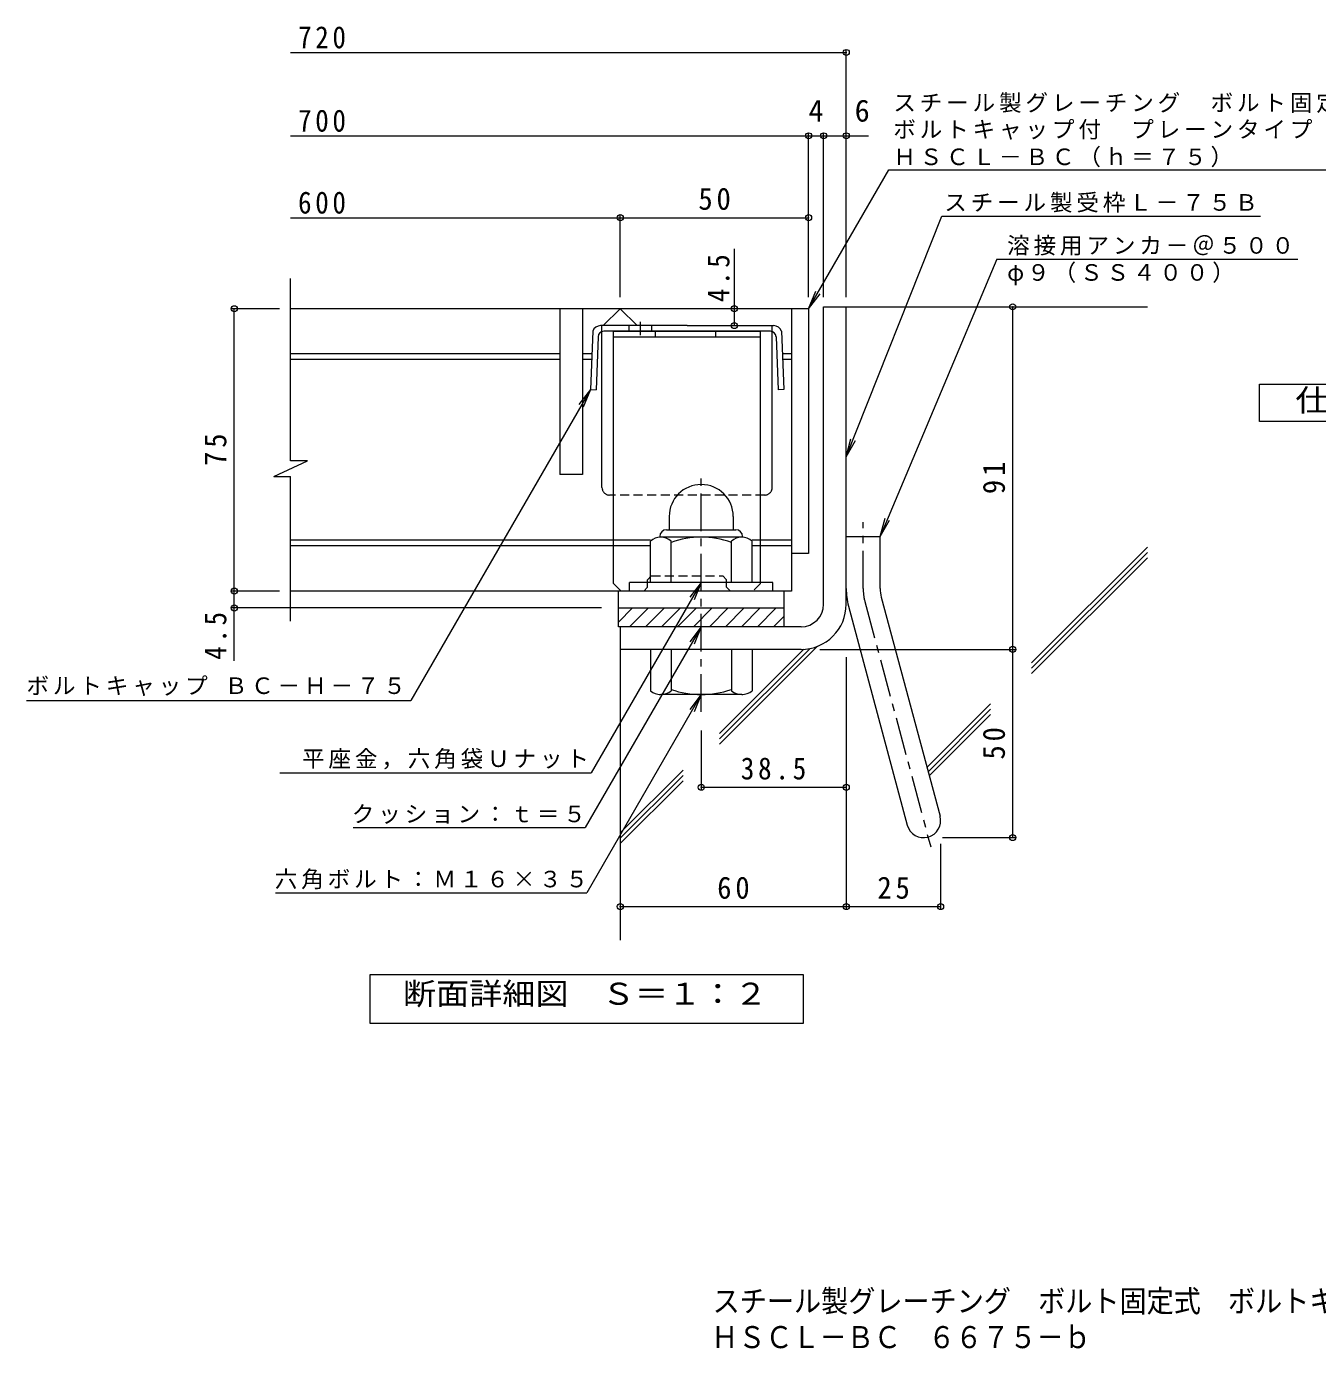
# Model space of a CAD drawing. Units: millimetres on the paper, enlarged 10 times, with parts at other scales. Extents: x -1492 to 2340, y -1941 to 1620.
# Drawn here: x -1291 to 423, y -1941 to -185 of the extents above; entities that cross this region are included whole.
import ezdxf
from ezdxf.enums import TextEntityAlignment as Align

# ---------------------------------------------------------------- set-up
doc = ezdxf.new("R2010")
doc.units = ezdxf.units.MM
doc.header["$LTSCALE"] = 10
doc.header["$PDMODE"] = 32
doc.header["$PDSIZE"] = 8
for name, pattern in [('CHAIN1', [8, 5, -1, 1, -1]), ('CHAIN2', [12, 9, -1, 1, -1]), ('DASHED1', [1.8, 1.2, -0.6])]:
    doc.linetypes.add(name, pattern=pattern)
for name, color, linetype, lineweight in [('D-1', 2, 'Continuous', 9), ('D-2', 3, 'Continuous', 9), ('D-4', 7, 'Continuous', 9), ('D-5', 7, 'Continuous', 9), ('D-6', 6, 'Continuous', 9), ('D-8', 4, 'Continuous', 9), ('D-9', 2, 'Continuous', 9)]:
    doc.layers.add(name, color=color, linetype=linetype, lineweight=lineweight)
doc.layers.add('F-F_F-Fﾚｲﾔ', color=2, linetype='Continuous')
doc.styles.add('ＭＳ ゴシック', font='')
doc.styles.get('ＭＳ ゴシック').set_extended_font_data('MS Gothic')

msp = doc.modelspace()

# ---------------------------------------------------------------- linework, layer by layer
at = {"layer": 'D-1'}
for p, q in [((-232.89, -557.35), (-202.89, -557.35)), ((-232.89, -952.35), (-232.89, -557.35)), ((-202.89, -952.35), (-202.89, -557.35)), ((-437.89, -835.85), (-437.89, -853.35)), ((-352.89, -835.8), (-352.89, -853.35)), ((-441.39, -853.35), (-349.39, -853.35)), ((-462.89, -923.35), (-462.89, -868.54)), ((-450.39, -862.35), (-450.39, -863.35)), ((-341.64, -863.35), (-449.14, -863.35)), ((-435.39, -923.35), (-435.39, -868.54)), ((-355.39, -923.35), (-355.39, -868.54)), ((-340.39, -862.35), (-340.39, -863.35)), ((-327.89, -923.35), (-327.89, -868.54)), ((-202.89, -862.35), (-157.89, -862.35)), ((-157.89, -931.43), (-157.89, -862.35)), ((-300.39, -923.35), (-490.39, -923.35)), ((-490.39, -934.85), (-490.39, -923.35)), ((-300.39, -934.85), (-300.39, -923.35)), ((-156.36, -943.07), (-78.4, -1234.03)), ((-505.39, -957.35), (-285.39, -957.35)), ((-505.39, -982.35), (-505.39, -957.35)), ((-505.39, -976.03), (-486.71, -957.35)), ((-490.49, -982.35), (-465.49, -957.35)), ((-469.28, -982.35), (-444.28, -957.35)), ((-448.07, -982.35), (-423.07, -957.35)), ((-426.85, -982.35), (-401.85, -957.35)), ((-405.64, -982.35), (-380.64, -957.35)), ((-384.43, -982.35), (-359.43, -957.35)), ((-363.22, -982.35), (-338.22, -957.35)), ((-342, -982.35), (-317, -957.35)), ((-320.79, -982.35), (-295.79, -957.35)), ((-285.39, -982.35), (-285.39, -957.35)), ((-199.82, -954.72), (-121.86, -1245.67)), ((-262.89, -982.35), (-505.39, -982.35)), ((-502.89, -982.35), (-502.89, -1012.35)), ((-299.58, -982.35), (-285.39, -968.16)), ((-262.89, -1012.35), (-502.89, -1012.35)), ((-462.89, -1012.35), (-462.89, -1067.16)), ((-435.39, -1012.35), (-435.39, -1067.16)), ((-355.39, -1012.35), (-355.39, -1067.16)), ((-327.89, -1012.35), (-327.89, -1067.16)), ((-450.39, -1073.35), (-450.39, -1072.35)), ((-341.64, -1072.35), (-449.14, -1072.35)), ((-340.39, -1073.35), (-340.39, -1072.35))]:
    msp.add_line(p, q, dxfattribs=at)
at = {"layer": 'D-1', "linetype": 'CHAIN1'}
for p, q in [((-395.39, -1095.21), (-395.39, -776.84)), ((-180.39, -931.43), (-180.39, -843.33)), ((-178.09, -948.9), (-90.78, -1274.73))]:
    msp.add_line(p, q, dxfattribs=at)
at = {"layer": 'D-1'}
for centre, radius, start, end in [((-395.39, -835.85), 42.5, 90, 180), ((-395.34, -835.8), 42.45, 0, 90), ((-441.39, -862.35), 9, 90, 180), ((-349.39, -862.35), 9, 0, 90), ((-449.14, -884.15), 20.8, 48.6201, 131.38164), ((-395.39, -983.35), 120, 70.52881, 109.47119), ((-341.64, -884.15), 20.8, 48.61835, 131.37988), ((-112.89, -931.43), 90, 180, 195), ((-112.89, -931.43), 45, 180, 195.00002), ((-262.89, -952.35), 30, 270, 0), ((-262.89, -952.35), 60, 270, 0), ((-449.14, -1051.55), 20.8, 228.61835, 311.37988), ((-395.39, -952.35), 120, 250.52881, 289.47119), ((-341.64, -1051.55), 20.8, 228.6201, 311.38164), ((-100.13, -1239.85), 22.5, 195.00014, 14.99991)]:
    msp.add_arc(centre, radius, start, end, dxfattribs=at)
at = {"layer": 'D-1', "linetype": 'CHAIN2'}
msp.add_arc((-112.89, -931.43), 67.5, 180, 194.99995, dxfattribs=at)
at = {"layer": 'D-2'}
for p, q in [((-940.56, -762), (-940.56, -519.85)), ((-252.89, -559.85), (-940.56, -559.85)), ((-582.89, -559.85), (-582.89, -779.85)), ((-275.39, -559.85), (-275.39, -934.85)), ((-582.89, -619.85), (-940.56, -619.85)), ((-582.89, -627.35), (-940.56, -627.35)), ((-540.64, -619.85), (-552.89, -619.85)), ((-540.94, -627.35), (-552.89, -627.35)), ((-275.39, -619.85), (-287.64, -619.85)), ((-275.39, -627.35), (-287.34, -627.35)), ((-962.67, -782.7), (-918.08, -762)), ((-918.08, -762), (-940.56, -762)), ((-962.67, -782.7), (-940.56, -782.7)), ((-940.56, -974.85), (-940.56, -782.7)), ((-462.89, -867.35), (-940.56, -867.35)), ((-462.89, -874.85), (-940.56, -874.85)), ((-275.39, -867.35), (-327.89, -867.35)), ((-275.39, -874.85), (-327.89, -874.85)), ((-275.39, -934.85), (-940.56, -934.85)), ((-505.39, -957.35), (-505.39, -934.85)), ((-285.39, -957.35), (-285.39, -934.85))]:
    msp.add_line(p, q, dxfattribs=at)
for points in [[(-552.89, -559.85), (-552.89, -779.85), (-582.89, -779.85)], [(-525.39, -582.35), (-502.89, -559.85), (-480.39, -582.35)], [(-252.89, -559.85), (-252.89, -884.85), (-275.39, -884.85)]]:
    msp.add_lwpolyline(points, dxfattribs=at)
at = {"layer": 'D-4'}
for p, q in [((-940.56, -219.48), (-202.89, -219.48)), ((-202.89, -544.4), (-202.89, -216.48)), ((-940.56, -330.18), (-173.52, -330.18)), ((-252.89, -544.4), (-252.89, -327.18)), ((-232.89, -544.4), (-232.89, -327.18)), ((-940.56, -438.93), (-252.89, -438.93)), ((-502.89, -544.4), (-502.89, -435.93)), ((-351.44, -480.24), (-351.44, -582.35)), ((-955.27, -559.85), (-1018.27, -559.85)), ((-1015.27, -1027.62), (-1015.27, -559.85)), ((18.16, -1262.35), (18.16, -557.35)), ((-955.27, -934.85), (-1018.27, -934.85)), ((-527.89, -957.35), (-1018.27, -957.35)), ((-237.89, -1012.35), (21.16, -1012.35)), ((-202.89, -1022.79), (-202.89, -1356.93)), ((-395.39, -1119.88), (-395.39, -1198.53)), ((-395.39, -1195.53), (-202.89, -1195.53)), ((-75.13, -1262.35), (21.16, -1262.35)), ((-77.63, -1270.67), (-77.63, -1356.93)), ((-502.89, -1353.93), (-77.63, -1353.93))]:
    msp.add_line(p, q, dxfattribs=at)
at = {"layer": 'D-4', "color": 2}
for points in [[(345.68, -709.85), (345.68, -659.85), (570.68, -659.85), (570.68, -709.85)], [(-834.88, -1509.08), (-834.88, -1444.08), (-259.88, -1444.08), (-259.88, -1509.08)]]:
    msp.add_lwpolyline(points, close=True, dxfattribs=at)
at = {"layer": 'D-4'}
for p in [(-202.89, -219.48), (-252.89, -330.18), (-232.89, -330.18), (-202.89, -330.18), (-502.89, -438.93), (-252.89, -438.93), (-1015.27, -559.85), (-351.44, -559.85), (18.16, -557.35), (-351.44, -582.35), (-1015.27, -934.85), (-1015.27, -957.35), (18.16, -1012.35), (-395.39, -1195.53), (-202.89, -1195.53), (18.16, -1262.35), (-502.89, -1353.93), (-202.89, -1353.93), (-77.63, -1353.93)]:
    msp.add_point(p, dxfattribs=at)
at = {"layer": 'D-5'}
for p, q in [((-252.89, -559.85), (-146.46, -375.51)), ((-146.46, -375.51), (632.89, -375.51)), ((-202.89, -756.77), (-75.96, -436.92)), ((-75.96, -436.92), (346.86, -436.92)), ((-2.96, -494), (-157.89, -862.35)), ((-2.96, -494), (396.55, -494)), ((-252.89, -559.85), (-243.32, -536.75)), ((-252.89, -559.85), (-237.67, -540.02)), ((-542.54, -667.35), (-780.97, -1080.33)), ((-542.54, -667.35), (-557.76, -687.18)), ((-542.54, -667.35), (-552.11, -690.45)), ((-202.89, -756.77), (-196.78, -732.53)), ((-202.89, -756.77), (-190.71, -734.94)), ((-157.89, -862.35), (-151.29, -838.24)), ((-157.89, -862.35), (-145.27, -840.77)), ((-395.39, -923.35), (-541.46, -1176.35)), ((-395.39, -923.35), (-410.61, -943.18)), ((-395.39, -923.35), (-404.96, -946.45)), ((-395.39, -982.35), (-549.23, -1248.82)), ((-395.39, -982.35), (-410.61, -1002.18)), ((-395.39, -982.35), (-404.96, -1005.45)), ((-1291.09, -1080.33), (-780.97, -1080.33)), ((-395.39, -1072.35), (-547.38, -1335.6)), ((-395.39, -1072.35), (-410.61, -1092.19)), ((-395.39, -1072.35), (-404.96, -1095.45)), ((-954.6, -1176.35), (-541.46, -1176.35)), ((-857.6, -1248.82), (-549.23, -1248.82)), ((-960.52, -1335.6), (-547.38, -1335.6))]:
    msp.add_line(p, q, dxfattribs=at)
at = {"layer": 'D-6'}
for p, q in [((-202.89, -557.35), (197.11, -557.35)), ((43.16, -1030.37), (197.11, -876.43)), ((43.16, -1037.44), (197.11, -883.49)), ((43.16, -1044.51), (197.11, -890.57)), ((-502.89, -1012.35), (-502.89, -1398.5)), ((-371.04, -1138.32), (-240.9, -1008.18)), ((-371.04, -1131.25), (-250.95, -1011.15)), ((-371.04, -1124.18), (-259.09, -1012.23)), ((-95.74, -1169.28), (-11.2, -1084.73)), ((-94.25, -1174.85), (-11.2, -1091.8)), ((-92.76, -1180.43), (-11.2, -1098.87)), ((-502.89, -1256.02), (-419.47, -1172.61)), ((-502.89, -1263.09), (-419.47, -1179.67)), ((-502.89, -1270.17), (-419.47, -1186.75))]:
    msp.add_line(p, q, dxfattribs=at)
at = {"layer": 'D-8'}
for p, q in [((-511.64, -924.85), (-511.64, -589.85)), ((-511.64, -589.85), (-316.64, -589.85)), ((-456.07, -597.35), (-456.07, -589.85)), ((-376.07, -597.35), (-376.07, -589.85)), ((-316.64, -924.85), (-316.64, -589.85)), ((-511.64, -597.35), (-316.64, -597.35)), ((-511.64, -924.85), (-501.64, -934.85))]:
    msp.add_line(p, q, dxfattribs=at)
at = {"layer": 'D-8', "linetype": 'DASHED1'}
for p, q in [((-466.64, -929.85), (-471.64, -934.85)), ((-461.64, -914.85), (-366.64, -914.85)), ((-361.64, -929.85), (-356.64, -934.85)), ((-316.64, -924.85), (-326.64, -934.85)), ((-471.64, -934.85), (-501.64, -934.85)), ((-326.64, -934.85), (-356.64, -934.85))]:
    msp.add_line(p, q, dxfattribs=at)
for points in [[(-466.64, -929.85), (-466.64, -919.85), (-461.64, -914.85)], [(-361.64, -929.85), (-361.64, -919.85), (-366.64, -914.85)]]:
    msp.add_lwpolyline(points, dxfattribs=at)
at = {"layer": 'D-9', "linetype": 'CHAIN1'}
msp.add_line((-476.36, -577.4), (-476.36, -594.8), dxfattribs=at)
at = {"layer": 'D-9'}
for p, q in [((-539.44, -589.85), (-542.54, -667.35)), ((-414.14, -582.35), (-528.93, -582.35)), ((-527.14, -797.35), (-527.14, -590.25)), ((-303.55, -589.85), (-524.73, -589.85)), ((-491.36, -582.35), (-491.36, -589.85)), ((-461.36, -582.35), (-461.36, -589.85)), ((-414.14, -582.35), (-299.35, -582.35)), ((-301.14, -797.35), (-301.14, -590.25)), ((-288.84, -589.85), (-285.74, -667.35)), ((-532.22, -597.05), (-535.05, -667.65)), ((-296.06, -597.05), (-293.23, -667.65)), ((-542.54, -667.35), (-535.05, -667.65)), ((-285.74, -667.35), (-293.23, -667.65))]:
    msp.add_line(p, q, dxfattribs=at)
at = {"layer": 'D-9', "linetype": 'DASHED1'}
for p, q in [((-527.14, -590.25), (-527.14, -582.35)), ((-301.14, -590.25), (-301.14, -582.35)), ((-311.14, -807.35), (-517.14, -807.35))]:
    msp.add_line(p, q, dxfattribs=at)
at = {"layer": 'D-9'}
for centre, radius, start, end in [((-529.03, -593.32), 10.97, 89.44382, 161.56279), ((-524.73, -597.35), 7.5, 90, 177.70665), ((-303.55, -597.35), 7.5, 2.29335, 90), ((-299.25, -593.32), 10.97, 18.43721, 90.55618), ((-517.14, -797.35), 10, 180, 198.1933), ((-311.14, -797.35), 10, 341.8067, 0)]:
    msp.add_arc(centre, radius, start, end, dxfattribs=at)
at = {"layer": 'D-9', "linetype": 'DASHED1'}
for centre, start, end in [((-517.14, -797.35), 198.1933, 270), ((-311.14, -797.35), 270, 341.8067)]:
    msp.add_arc(centre, 10, start, end, dxfattribs=at)

# ---------------------------------------------------------------- texts
at = {"layer": 'D-4', "color": 2, "style": 'ＭＳ ゴシック'}
for s, p in [('4', (-252.89, -320.18)), ('6', (-191.64, -320.18))]:
    msp.add_text(s, height=29.33, dxfattribs=at).set_placement(p, align=Align.BOTTOM_LEFT)
for s, width, p in [('仕\u3000様', 1.15, (393.18, -704.85)), ('断面詳細図\u3000Ｓ＝１：２', 1.1, (-791.46, -1493.11))]:
    msp.add_text(s, height=29.33, dxfattribs=dict(at, width=width)).set_placement(p, align=Align.BOTTOM_LEFT)
at = {"layer": 'D-4', "color": 2, "char_height": 29.33, "attachment_point": 7, "style": 'ＭＳ ゴシック'}
for s, insert in [('\\T1.27;\\W0.9;720', (-930.56, -214.43)), ('\\T1.27;\\W0.9;700', (-930.56, -325.13)), ('\\T1.27;\\W0.95;50', (-399.14, -428.93)), ('\\T1.27;\\W0.9;600', (-930.56, -433.93)), ('\\T1.28;\\W0.9;38.5', (-342.89, -1185.53)), ('\\T1.27;\\W0.95;60', (-374.14, -1343.93)), ('\\T1.27;\\W0.95;25', (-161.51, -1343.93))]:
    msp.add_mtext(s, dxfattribs=dict(at, insert=insert))
at = {"layer": 'D-4', "color": 2, "char_height": 29.33, "attachment_point": 7, "rotation": 90, "style": 'ＭＳ ゴシック'}
for s, insert in [('\\T1.27;\\W0.9;4.5', (-357.44, -551.09)), ('\\T1.27;\\W0.95;75', (-1025.27, -768.6)), ('\\T1.27;\\W0.95;91', (8.16, -806.1)), ('\\T1.27;\\W0.9;4.5', (-1025.27, -1026.18)), ('\\T1.27;\\W0.95;50', (8.16, -1158.6))]:
    msp.add_mtext(s, dxfattribs=dict(at, insert=insert))
at = {"layer": 'D-5', "char_height": 21.99, "attachment_point": 7, "style": 'ＭＳ ゴシック'}
for s, insert in [('\\T1.17;スチール製グレーチング\u3000ボルト固定式', (-140.44, -299.78)), ('\\T1.17;ボルトキャップ付\u3000プレーンタイプ\u3000集水桝用', (-140.44, -335.35)), ('\\T1.17;ＨＳＣＬ－ＢＣ（ｈ＝７５）', (-140.44, -371.99)), ('\\T1.17;スチール製受枠Ｌ－７５Ｂ', (-72.84, -432.16)), ('\\T1.17;溶接用アンカ－＠５００', (10.68, -489.34)), ('\\T1.17;φ９（ＳＳ４００）', (10.68, -528.66)), ('\\T1.17;ボルトキャップ\\~ＢＣ－Ｈ－７５', (-1291.09, -1074.29)), ('\\T1.17;平座金，六角袋Ｕナット', (-925.3, -1171.69)), ('\\T1.17;クッション：ｔ＝５', (-859.24, -1244.16)), ('\\T1.17;六角ボルト：Ｍ１６×３５', (-961.45, -1330.94))]:
    msp.add_mtext(s, dxfattribs=dict(at, insert=insert))
at = {"layer": 'F-F_F-Fﾚｲﾔ', "style": 'ＭＳ ゴシック', "width": 0.9}
for s, p in [('スチール製グレーチング\u3000ボルト固定式\u3000ボルトキャップ付\u3000プレーンタイプ\u3000集水桝用', (-380.25, -1901.35)), ('ＨＳＣＬ－ＢＣ\u3000６６７５－ｂ', (-382.17, -1949.24))]:
    msp.add_text(s, height=29.33, dxfattribs=at).set_placement(p, align=Align.BOTTOM_LEFT)

doc.saveas('drawing.dxf')
